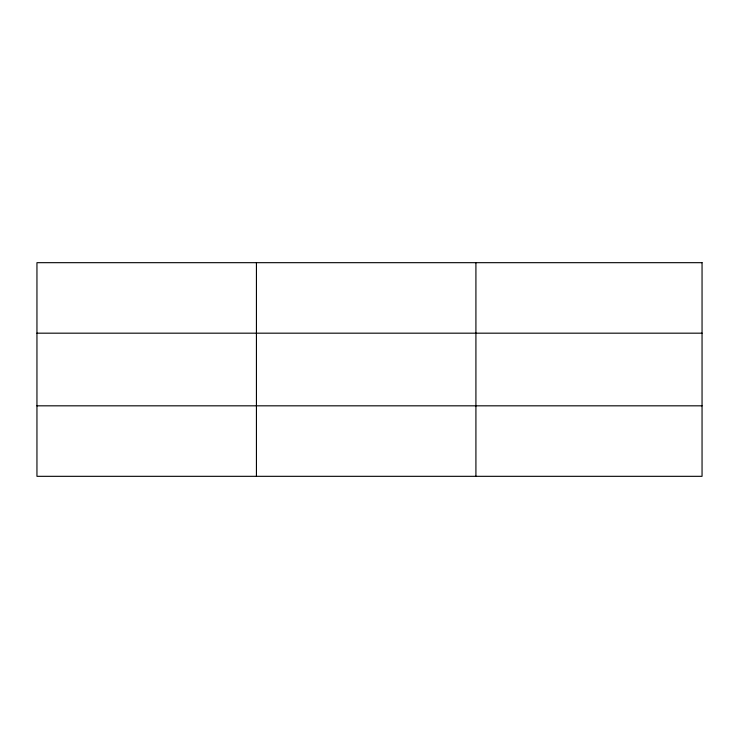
<?xml version="1.0" encoding="UTF-8"?>
<svg xmlns="http://www.w3.org/2000/svg" width="739" height="739" viewBox="0 0 739 739"><rect width="100%" height="100%" fill="white"/><g stroke="black" fill="none" stroke-linecap="round" stroke-linejoin="round"><path stroke-width="1.11" d="M256.433 476.322L256.433 262.678M475.916 476.322L475.916 262.678M36.95 333.178L702.05 333.178M36.95 405.822L702.05 405.822M702.05 262.678L702.05 476.322L36.95 476.322L36.95 262.678L702.05 262.678"/></g></svg>
